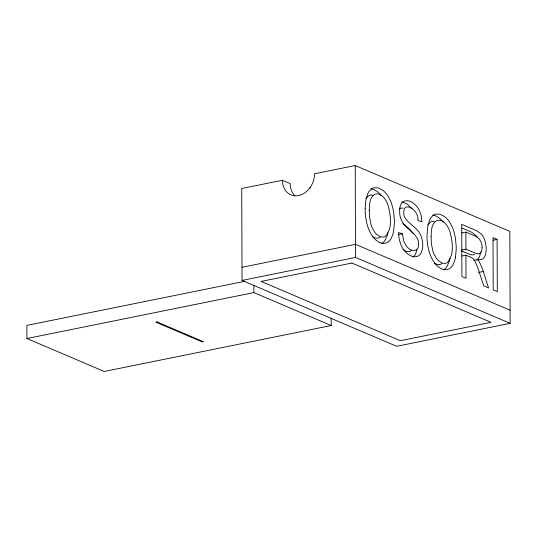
<?xml version="1.0" encoding="UTF-8"?>
<svg xmlns="http://www.w3.org/2000/svg" width="537" height="537" viewBox="0 0 537 537"><rect width="100%" height="100%" fill="white"/><g stroke="black" fill="none" stroke-linecap="round" stroke-linejoin="round"><path stroke-width="0.81" d="M480.434 252.135L480.118 254.504A13.25 7.122 78.6 0 1 479.145 257.438L476.91 260.083M455.53 257.129L456.222 249.141A41.154 22.118 78.6 0 0 456.195 246.208L455.497 238.697A29.616 15.915 78.6 0 0 454.396 233.36L453.389 230.017A23.346 12.552 78.6 0 0 450.006 222.761L449.597 222.123A25.125 13.506 78.6 0 0 444.596 216.579L439.951 214.229L435.668 214.129A23.178 12.458 78.6 0 0 433.184 215.371L431.003 217.66A23.85 12.821 78.6 0 0 429.627 220.029L427.734 226.325L426.989 236.3A31.334 16.842 78.6 0 0 428.774 250.108L429.506 252.632A23.836 12.814 78.6 0 0 433.137 260.754A25.427 13.667 78.6 0 0 433.97 262.036A24.534 13.19 78.6 0 0 438.098 266.674L440.635 268.379A30.334 16.305 78.6 0 0 442.199 269.091L442.689 269.265A26.971 14.499 78.6 0 0 449.12 268.836L449.536 268.594A22.312 11.995 78.6 0 0 452.792 265.177L454.403 261.586A29.387 15.795 78.6 0 0 455.524 257.129M365.905 198.522L368.691 195.696A17.983 9.666 78.6 0 1 371.476 194.998L372.993 195.233M427.747 224.869L430.526 222.043A17.983 9.666 78.6 0 1 433.312 221.351L434.319 221.466M399.219 209.242L401.099 208.034L403.153 208.155M411.389 250.484C409.093 252.826 405.381 251.383 403.186 249.645M412.953 257.035L414.497 255.625A15.117 8.129 78.6 0 0 415.705 253.605L416.732 250.235A14.546 7.82 78.6 0 0 416.88 249.309M380.115 237.139L379.686 237.448A16.66 8.954 78.6 0 1 377.853 238.206L375.269 238.066L372.503 236.777M441.958 263.492L441.528 263.801A16.66 8.954 78.6 0 1 439.696 264.553L437.111 264.412L434.346 263.13M381.599 243.623L382.022 243.389A22.312 11.995 78.6 0 0 385.271 239.972L386.882 236.387A29.387 15.795 78.6 0 0 387.862 232.722M282.428 180.264L241.731 188.5L242.046 280.421L396.655 346.298L510.15 323.334L509.828 231.407L355.226 165.537L314.528 173.766A19.419 15.358 -66.9 0 1 298.538 195.589A19.419 15.358 -66.9 0 1 282.428 180.264L290.155 183.56A19.419 15.358 -66.9 0 0 294.9 195.737M398.373 234.649L402.428 233.83L403.683 240.945L406.2 245.765A17.124 9.203 78.6 0 0 407.744 247.53C410.463 251.162 417.907 252.108 418.444 246.302A7.961 4.276 78.6 0 0 418.632 244.644A8.981 4.826 78.6 0 0 418.591 242.845L418.451 241.677A7.203 3.873 78.6 0 0 417.88 239.455L415.242 235.246L405.066 225.849A20.03 10.767 78.6 0 1 402.992 223.15L401.307 219.995A12.19 6.551 78.6 0 1 400.421 217.478A12.082 6.491 78.6 0 1 399.723 214.008L399.635 209.417A13.66 7.343 78.6 0 1 400.058 206.792L400.85 204.469A13.284 7.142 78.6 0 1 402.005 202.61C407.986 197.233 416.504 204.308 419.149 210.115A14.351 7.713 78.6 0 1 420.377 213.095L420.713 214.149A15.835 8.511 78.6 0 1 421.471 217.404L421.914 221.915L417.82 220.485C420.088 211.048 402.226 198.529 403.824 214.605A6.088 3.269 78.6 0 0 404.321 216.518C408.006 224.184 417.618 227.158 420.713 235.36A12.781 6.867 78.6 0 1 421.74 238.16A12.995 6.988 78.6 0 1 422.411 241.086L422.653 243.113A15.848 8.518 78.6 0 1 422.72 246.215A14.546 7.82 78.6 0 1 422.404 249.087L421.377 252.457A15.117 8.129 78.6 0 1 420.176 254.478C414.611 260.398 405.797 253.753 402.69 248.289A16.936 9.102 78.6 0 1 401.099 245.134L399.843 241.543A18.56 9.975 78.6 0 1 398.991 237.743L398.514 232.481L402.428 233.83M242.006 267.292L355.501 244.328L510.103 310.205M461.793 232.917L465.848 232.098L475.896 236.394L479.031 238.636L481.172 242.247A7.726 4.155 78.6 0 1 481.917 245.161L482.051 246.483A9.827 5.283 78.6 0 1 482.078 247.389M242.046 280.421L355.548 257.458L510.15 323.334M244.832 281.294L26.85 325.395L26.897 338.525L104.198 371.463L331.195 325.536L331.168 318.152M493.06 240.24L497.114 239.421L497.296 291.631L493.201 289.886L493.02 237.676L497.114 239.421M461.854 250.007L465.901 249.188L476.171 253.464L478.259 253.813L479.803 253.424A7.887 4.242 78.6 0 0 481.28 251.678M26.897 338.525L253.887 292.598L331.195 325.536M461.874 256.021L465.928 255.203L470.969 257.351A34.308 18.439 78.6 0 1 471.936 257.82L472.835 258.384A10.881 5.847 78.6 0 1 474.674 260.532L477.521 266.963L483.736 285.852L488.549 287.906L483.28 271.487A45.605 24.514 78.6 0 0 480.011 263.224L479.011 261.492A24.856 13.365 78.6 0 0 477.648 259.572L473.6 260.385M478.413 272.467L483.28 271.487M401.683 201.825L407.093 203.939L411.906 208.625M370.933 188.735L374.014 189.588L377.075 191.38A25.125 13.506 78.6 0 1 381.236 195.696M432.775 215.082L435.856 215.941L438.917 217.727A25.125 13.506 78.6 0 1 443.072 222.05M477.655 259.566C480.454 260.324 483.716 259.096 484.817 256.29A13.25 7.122 78.6 0 0 485.79 253.357L486.173 249.685A17.701 9.518 78.6 0 0 486.153 247.919A15.654 8.411 78.6 0 0 484.73 240.066L483.803 237.757A11.686 6.283 78.6 0 0 481.481 234.166L476.749 230.789L461.726 224.338L461.907 276.555L466.009 278.3L465.928 255.203M461.988 228.017L471.526 232.172L475.809 235.313A11.686 6.283 78.6 0 1 477.5 237.676M461.31 250.799L470.493 254.612L472.587 254.961L474.124 254.572A7.887 4.242 78.6 0 0 474.601 254.236M309.869 187.856L310.352 188.057M402.951 223.278L410.006 229.447L413.618 233.857M465.848 232.098L465.901 249.188M355.226 165.537L355.548 257.458M253.867 285.214L253.887 292.598M482.085 247.396A8.834 4.746 78.6 0 1 481.28 251.678M449.852 258.277A29.387 15.795 78.6 0 1 448.731 262.741L447.113 266.318A22.312 11.995 78.6 0 1 443.864 269.742M369.248 210.343L369.557 217.404L370.966 224.379A17.808 9.572 78.6 0 0 372.289 227.903L374.316 231.622A16.808 9.035 78.6 0 0 376.638 234.407L380.384 236.743L383.525 237.059A16.66 8.954 78.6 0 0 385.365 236.3C392.936 228.212 390.567 215.089 388.063 205.215A16.936 9.102 78.6 0 0 385.237 199.408A17.728 9.532 78.6 0 0 381.216 195.253L380.109 194.636A21.527 11.572 78.6 0 0 378.672 194.085L377.149 193.85A17.983 9.666 78.6 0 0 374.363 194.548C369.248 197.885 369.59 204.966 369.248 210.343M431.09 236.696L431.399 243.751L432.809 250.732A17.808 9.572 78.6 0 0 434.131 254.249L436.158 257.968A16.808 9.035 78.6 0 0 438.481 260.754L442.226 263.09L445.368 263.405A16.66 8.954 78.6 0 0 447.207 262.653C454.779 254.558 452.409 241.435 449.905 231.561A16.936 9.102 78.6 0 0 447.079 225.762A17.728 9.532 78.6 0 0 443.059 221.606L441.951 220.982A21.527 11.572 78.6 0 0 440.515 220.438L438.991 220.204A17.983 9.666 78.6 0 0 436.205 220.895C431.09 224.238 431.433 231.313 431.09 236.696M365.153 208.356L365.147 209.954A31.334 16.842 78.6 0 0 366.932 223.754L367.664 226.278A23.836 12.814 78.6 0 0 371.302 234.407A25.427 13.667 78.6 0 0 372.128 235.689A24.534 13.19 78.6 0 0 376.256 240.321L378.793 242.033A30.334 16.305 78.6 0 0 380.357 242.737L380.847 242.912A26.971 14.499 78.6 0 0 387.278 242.482L387.694 242.241A22.312 11.995 78.6 0 0 390.949 238.824L392.56 235.24A29.387 15.795 78.6 0 0 393.688 230.782L394.386 222.788A41.154 22.118 78.6 0 0 394.353 219.861L393.661 212.35A29.616 15.915 78.6 0 0 392.554 207.013L391.554 203.664A23.346 12.552 78.6 0 0 388.164 196.408L387.754 195.777A25.125 13.506 78.6 0 0 382.753 190.226L378.108 187.883L373.826 187.782A23.178 12.458 78.6 0 0 371.342 189.017L369.161 191.306A23.85 12.821 78.6 0 0 367.785 193.676L365.892 199.972L365.153 208.356M351.93 263.049L261.13 281.422L400.273 340.706L491.073 322.334L351.93 263.049M156.985 321.925L155.851 322.153L202.234 341.915L203.369 341.686L156.985 321.925"/></g></svg>
